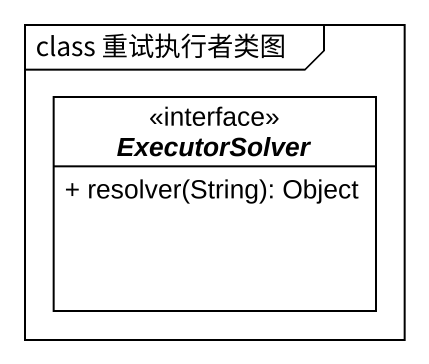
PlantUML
@startuml
mainframe class 重试执行者类图
hide circle
hide empty members
skinparam classAttributeIconSize 0
interface ExecutorSolver #FFFFFF {
  + resolver(String): Object
}
@enduml
